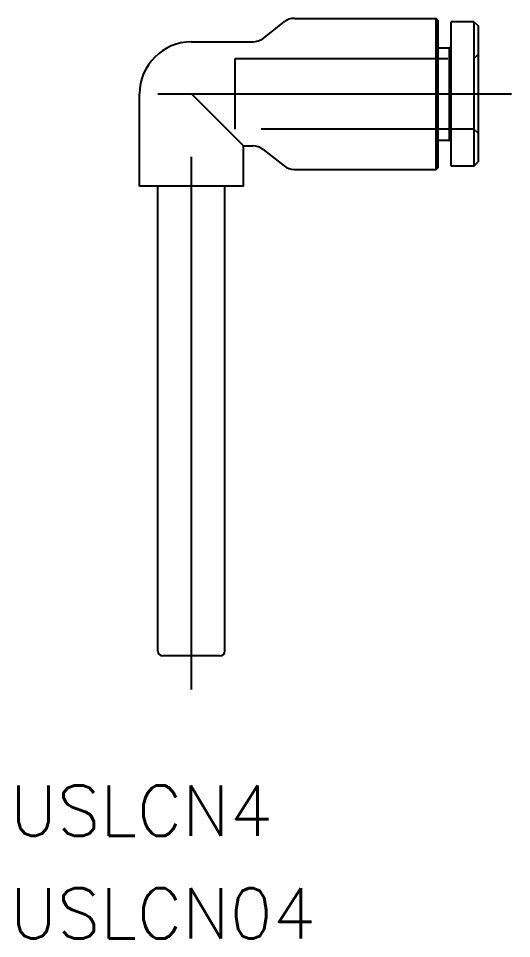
# Model space of a CAD drawing. Extents: x -10.3 to 46.7, y -16.9 to 40.
# Drawn here: x -10.3 to 19.1, y -16.9 to 38 of the extents above; entities that cross this region are included whole.
import ezdxf

# ---------------------------------------------------------------- set-up
doc = ezdxf.new("R2010")
doc.units = 0
doc.linetypes.add('CENTER', pattern=[50.8, 31.75, -6.35, 6.35, -6.35])
doc.linetypes.add('DASHED', pattern=[19.05, 12.7, -6.35])
doc.layers.get('0').update_dxf_attribs({"linetype": 'CONTINUOUS'})
doc.layers.add('CENTER', color=1, linetype='CENTER')
doc.styles.get("Standard").update_dxf_attribs({"font": 'txt.shx', "height": 3, "bigfont": 'bigfont.shx'})

msp = doc.modelspace()

# ---------------------------------------------------------------- linework, layer by layer
at = {"color": 7, "linetype": 'CONTINUOUS'}
for p, q in [((6.1431, 38), (14.6, 38)), ((14.6, 29), (14.6, 38)), ((14.7, 37.9), (14.6, 38)), ((14.7, 37.9), (14.7, 29.1)), ((4.2708, 36.8106), (5.5292, 37.7894)), ((15.5, 29.2), (15.5, 37.8)), ((16.85, 37.8), (15.5, 37.8)), ((16.85, 37.8), (16.85, 29.2)), ((16.85, 37.8), (17.1, 37.55)), ((17.1, 37.55), (17.1, 29.45)), ((0, 36.6), (3.6569, 36.6)), ((14.7, 36.25), (15.4, 36.25)), ((15.4, 36.25), (15.5, 36.35)), ((15.4, 30.75), (15.4, 36.25)), ((-3.1, 28), (-3.1, 33.5)), ((3.1, 30.4), (0, 33.5)), ((14.7, 30.75), (15.4, 30.75)), ((15.4, 30.75), (15.5, 30.65)), ((3.1, 28), (3.1, 30.4)), ((3.1, 30.4), (3.6569, 30.4)), ((4.2708, 30.1894), (5.5292, 29.2106)), ((14.7, 29.1), (14.6, 29)), ((16.85, 29.2), (15.5, 29.2)), ((16.85, 29.2), (17.1, 29.45)), ((6.1431, 29), (14.6, 29)), ((3.1, 28), (-3.1, 28)), ((-2, 0.3), (-2, 28)), ((2, 0.3), (2, 28)), ((1.7, 0), (-1.7, 0))]:
    msp.add_line(p, q, dxfattribs=at)
at = {"color": 3, "linetype": 'DASHED'}
for p, q in [((16.85, 35.6), (17.1, 35.85)), ((2.6, 35.6), (16.85, 35.6)), ((2.6, 31.4), (2.6, 35.6)), ((16.85, 31.4), (2.6, 31.4)), ((17.1, 31.15), (16.85, 31.4))]:
    msp.add_line(p, q, dxfattribs=at)
at = {"color": 7, "linetype": 'CONTINUOUS'}
for centre, radius, start, end in [((6.1431, 37), 1, 90, 127.87498), ((3.6569, 37.6), 1, 270, 307.87498), ((0, 33.5), 3.1, 90, 180), ((3.6569, 29.4), 1, 52.12502, 90), ((6.1431, 30), 1, 232.12502, 270), ((-1.7, 0.3), 0.3, 180, 270), ((1.7, 0.3), 0.3, 270, 0)]:
    msp.add_arc(centre, radius, start, end, dxfattribs=at)
at = {"layer": 'CENTER', "color": 1, "linetype": 'CENTER'}
for p, q in [((0, -2), (0, 35.5)), ((-2, 33.5), (19.1, 33.5))]:
    msp.add_line(p, q, dxfattribs=at)

# ---------------------------------------------------------------- texts
at = {"color": 7, "linetype": 'CONTINUOUS'}
for s, p in [('USLCN4', (-10.8392, -10.7269)), ('USLCN04', (-10.8392, -16.8537))]:
    msp.add_text(s, height=3, dxfattribs=at).set_placement(p)

doc.saveas('drawing.dxf')
